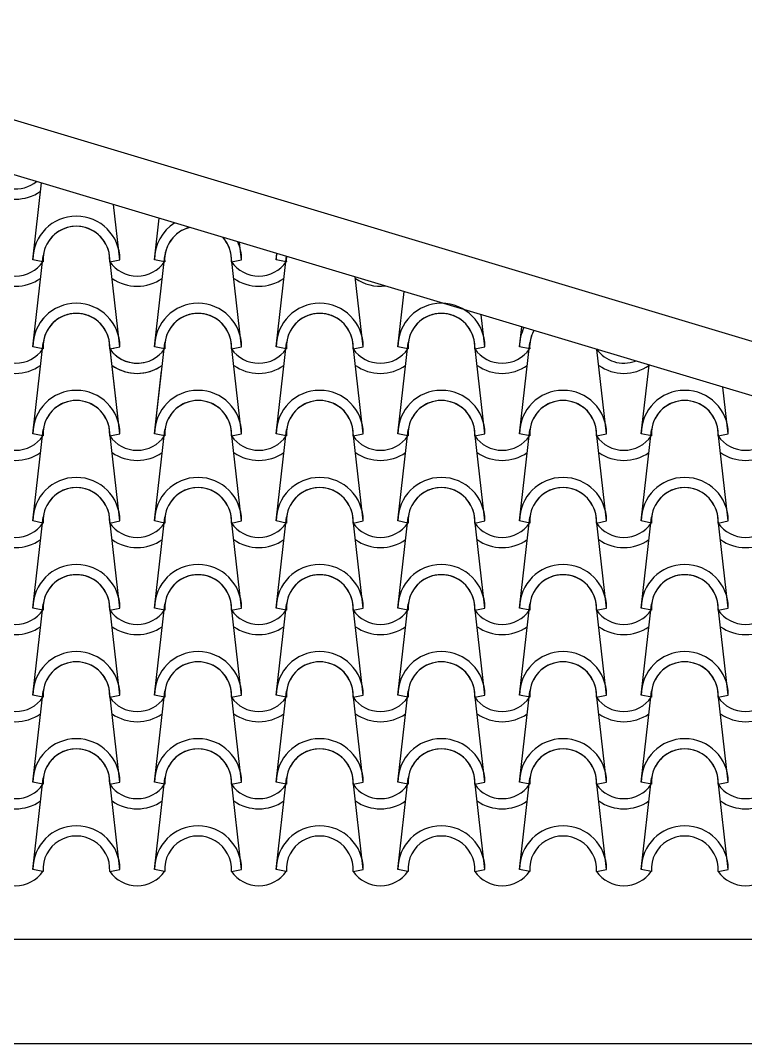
# Model space of a CAD drawing. Header units: millimetres. Extents: x -255 to 41745, y 236 to 29936.
# Drawn here: x 34906 to 35946, y 11760 to 13229 of the extents above; entities that cross this region are included whole.
import ezdxf

# ---------------------------------------------------------------- set-up
doc = ezdxf.new("R2010")
doc.units = ezdxf.units.MM
doc.layers.add('1', color=1, linetype='Continuous')
doc.layers.add('CALIDADES', color=7, linetype='Continuous')

# ---------------------------------------------------------------- blocks, each defined once
blk = doc.blocks.new('PP')
at = {"layer": '1'}
for p, q in [((3078.6, -1037.5), (3091.1, -927.3)), ((3203.6, -1037.5), (3194.5, -958.4)), ((3203.6, -1037.5), (3194.5, -958.4)), ((3203.6, -1037.5), (3194.5, -958.4)), ((3253.1, -1037.5), (3259.9, -978)), ((3253.1, -1037.5), (3259.9, -978)), ((3253.1, -1037.5), (3259.9, -978)), ((3378.1, -1037.5), (3375.2, -1012.6)), ((3378.1, -1037.5), (3375.2, -1012.6)), ((3078.6, -1162.5), (3093.5, -1031.8)), ((3093.2, -1040.4), (3078.6, -1037.5)), ((3093.2, -1040.4), (3078.6, -1037.5)), ((3203.6, -1162.5), (3188.6, -1031.8)), ((3203.6, -1162.5), (3188.6, -1031.8)), ((3203.6, -1162.5), (3188.6, -1031.8)), ((3188.9, -1040.4), (3203.6, -1037.5)), ((3188.9, -1040.4), (3203.6, -1037.5)), ((3188.9, -1040.4), (3203.6, -1037.5)), ((3188.9, -1040.4), (3203.6, -1037.5)), ((3188.9, -1040.4), (3203.6, -1037.5)), ((3188.9, -1040.4), (3203.6, -1037.5)), ((3253.1, -1162.5), (3268, -1031.8)), ((3253.1, -1162.5), (3268, -1031.8)), ((3253.1, -1162.5), (3268, -1031.8)), ((3267.7, -1040.4), (3253.1, -1037.5)), ((3267.7, -1040.4), (3253.1, -1037.5)), ((3267.7, -1040.4), (3253.1, -1037.5)), ((3267.7, -1040.4), (3253.1, -1037.5)), ((3267.7, -1040.4), (3253.1, -1037.5)), ((3267.7, -1040.4), (3253.1, -1037.5)), ((3378.1, -1162.5), (3363.1, -1031.8)), ((3378.1, -1162.5), (3363.1, -1031.8)), ((3363.4, -1040.4), (3378.1, -1037.5)), ((3363.4, -1040.4), (3378.1, -1037.5)), ((3363.4, -1040.4), (3378.1, -1037.5)), ((3363.4, -1040.4), (3378.1, -1037.5)), ((3427.6, -1037.5), (3428.6, -1028.6)), ((3427.6, -1037.5), (3428.6, -1028.6)), ((3427.6, -1162.5), (3442.5, -1031.8)), ((3427.6, -1162.5), (3442.5, -1031.8)), ((3442.2, -1040.4), (3427.6, -1037.5)), ((3442.2, -1040.4), (3427.6, -1037.5)), ((3442.2, -1040.4), (3427.6, -1037.5)), ((3442.2, -1040.4), (3427.6, -1037.5)), ((3552.6, -1162.5), (3541.1, -1062.3)), ((3602.1, -1162.5), (3611.1, -1083.3)), ((3078.6, -1162.5), (3084.4, -1111.7)), ((3727.1, -1162.5), (3721.8, -1116.5)), ((3776.6, -1162.5), (3779.8, -1134)), ((3078.6, -1287.5), (3093.5, -1156.8)), ((3203.6, -1287.5), (3188.6, -1156.8)), ((3253.1, -1287.5), (3268, -1156.8)), ((3378.1, -1287.5), (3363.1, -1156.8)), ((3427.6, -1287.5), (3442.5, -1156.8)), ((3552.6, -1287.5), (3537.6, -1156.8)), ((3602.1, -1287.5), (3617, -1156.8)), ((3727.1, -1287.5), (3712.1, -1156.8)), ((3776.6, -1287.5), (3791.5, -1156.8)), ((3093.2, -1165.4), (3078.6, -1162.5)), ((3093.2, -1165.4), (3078.6, -1162.5)), ((3093.2, -1165.4), (3078.6, -1162.5)), ((3093.2, -1165.4), (3078.6, -1162.5)), ((3188.9, -1165.4), (3203.6, -1162.5)), ((3188.9, -1165.4), (3203.6, -1162.5)), ((3188.9, -1165.4), (3203.6, -1162.5)), ((3188.9, -1165.4), (3203.6, -1162.5)), ((3188.9, -1165.4), (3203.6, -1162.5)), ((3188.9, -1165.4), (3203.6, -1162.5)), ((3188.9, -1165.4), (3194.7, -1164.3)), ((3188.9, -1165.4), (3194.7, -1164.3)), ((3203.6, -1287.5), (3189.2, -1161.6)), ((3267.7, -1165.4), (3253.1, -1162.5)), ((3267.7, -1165.4), (3253.1, -1162.5)), ((3267.7, -1165.4), (3253.1, -1162.5)), ((3267.7, -1165.4), (3253.1, -1162.5)), ((3267.7, -1165.4), (3253.1, -1162.5)), ((3267.7, -1165.4), (3253.1, -1162.5)), ((3363.4, -1165.4), (3378.1, -1162.5)), ((3363.4, -1165.4), (3378.1, -1162.5)), ((3363.4, -1165.4), (3378.1, -1162.5)), ((3363.4, -1165.4), (3378.1, -1162.5)), ((3442.2, -1165.4), (3427.6, -1162.5)), ((3442.2, -1165.4), (3427.6, -1162.5)), ((3442.2, -1165.4), (3427.6, -1162.5)), ((3442.2, -1165.4), (3427.6, -1162.5)), ((3537.9, -1165.4), (3552.6, -1162.5)), ((3537.9, -1165.4), (3552.6, -1162.5)), ((3616.7, -1165.4), (3602.1, -1162.5)), ((3616.7, -1165.4), (3602.1, -1162.5)), ((3712.4, -1165.4), (3727.1, -1162.5)), ((3712.4, -1165.4), (3727.1, -1162.5)), ((3791.3, -1165.4), (3776.6, -1162.5)), ((3791.3, -1165.4), (3776.6, -1162.5)), ((3901.6, -1287.5), (3887.7, -1166.3)), ((3951.1, -1287.5), (3962.4, -1188.7)), ((3253.1, -1287.5), (3263.4, -1197)), ((4076.1, -1287.5), (4068.4, -1220.5)), ((3078.6, -1412.5), (3093.5, -1281.8)), ((3093.2, -1290.4), (3078.6, -1287.5)), ((3093.2, -1290.4), (3078.6, -1287.5)), ((3203.6, -1412.5), (3188.6, -1281.8)), ((3203.6, -1412.5), (3188.6, -1281.8)), ((3188.9, -1290.4), (3203.6, -1287.5)), ((3188.9, -1290.4), (3203.6, -1287.5)), ((3188.9, -1290.4), (3203.6, -1287.5)), ((3188.9, -1290.4), (3203.6, -1287.5)), ((3253.1, -1412.5), (3268, -1281.8)), ((3253.1, -1412.5), (3268, -1281.8)), ((3267.7, -1290.4), (3253.1, -1287.5)), ((3267.7, -1290.4), (3253.1, -1287.5)), ((3267.7, -1290.4), (3253.1, -1287.5)), ((3267.7, -1290.4), (3253.1, -1287.5)), ((3378.1, -1412.5), (3363.1, -1281.8)), ((3363.4, -1290.4), (3378.1, -1287.5)), ((3363.4, -1290.4), (3378.1, -1287.5)), ((3427.6, -1412.5), (3442.5, -1281.8)), ((3442.2, -1290.4), (3427.6, -1287.5)), ((3442.2, -1290.4), (3427.6, -1287.5)), ((3552.6, -1412.5), (3537.6, -1281.8)), ((3537.9, -1290.4), (3552.6, -1287.5)), ((3537.9, -1290.4), (3552.6, -1287.5)), ((3602.1, -1412.5), (3617, -1281.8)), ((3616.7, -1290.4), (3602.1, -1287.5)), ((3616.7, -1290.4), (3602.1, -1287.5)), ((3727.1, -1412.5), (3712.1, -1281.8)), ((3712.4, -1290.4), (3727.1, -1287.5)), ((3712.4, -1290.4), (3727.1, -1287.5)), ((3776.6, -1412.5), (3791.5, -1281.8)), ((3791.3, -1290.4), (3776.6, -1287.5)), ((3791.3, -1290.4), (3776.6, -1287.5)), ((3901.6, -1412.5), (3886.7, -1281.8)), ((3886.9, -1290.4), (3901.6, -1287.5)), ((3886.9, -1290.4), (3901.6, -1287.5)), ((3951.1, -1412.5), (3966, -1281.8)), ((3965.8, -1290.4), (3951.1, -1287.5)), ((3965.8, -1290.4), (3951.1, -1287.5)), ((4076.1, -1412.5), (4061.2, -1281.8)), ((4061.4, -1290.4), (4076.1, -1287.5)), ((4061.4, -1290.4), (4076.1, -1287.5)), ((3078.6, -1537.5), (3093.5, -1406.8)), ((3203.6, -1537.5), (3188.6, -1406.8)), ((3203.6, -1537.5), (3188.6, -1406.8)), ((3253.1, -1537.5), (3268, -1406.8)), ((3253.1, -1537.5), (3268, -1406.8)), ((3378.1, -1537.5), (3363.1, -1406.8)), ((3427.6, -1537.5), (3442.5, -1406.8)), ((3552.6, -1537.5), (3537.6, -1406.8)), ((3602.1, -1537.5), (3617, -1406.8)), ((3727.1, -1537.5), (3712.1, -1406.8)), ((3776.6, -1537.5), (3791.5, -1406.8)), ((3901.6, -1537.5), (3886.7, -1406.8)), ((3951.1, -1537.5), (3966, -1406.8)), ((4076.1, -1537.5), (4061.2, -1406.8)), ((3093.2, -1415.4), (3078.6, -1412.5)), ((3093.2, -1415.4), (3078.6, -1412.5)), ((3188.9, -1415.4), (3203.6, -1412.5)), ((3188.9, -1415.4), (3203.6, -1412.5)), ((3188.9, -1415.4), (3203.6, -1412.5)), ((3188.9, -1415.4), (3203.6, -1412.5)), ((3267.7, -1415.4), (3253.1, -1412.5)), ((3267.7, -1415.4), (3253.1, -1412.5)), ((3267.7, -1415.4), (3253.1, -1412.5)), ((3267.7, -1415.4), (3253.1, -1412.5)), ((3363.4, -1415.4), (3378.1, -1412.5)), ((3363.4, -1415.4), (3378.1, -1412.5)), ((3442.2, -1415.4), (3427.6, -1412.5)), ((3442.2, -1415.4), (3427.6, -1412.5)), ((3537.9, -1415.4), (3552.6, -1412.5)), ((3537.9, -1415.4), (3552.6, -1412.5)), ((3616.7, -1415.4), (3602.1, -1412.5)), ((3616.7, -1415.4), (3602.1, -1412.5)), ((3712.4, -1415.4), (3727.1, -1412.5)), ((3712.4, -1415.4), (3727.1, -1412.5)), ((3791.3, -1415.4), (3776.6, -1412.5)), ((3791.3, -1415.4), (3776.6, -1412.5)), ((3886.9, -1415.4), (3901.6, -1412.5)), ((3886.9, -1415.4), (3901.6, -1412.5)), ((3965.8, -1415.4), (3951.1, -1412.5)), ((3965.8, -1415.4), (3951.1, -1412.5)), ((4061.4, -1415.4), (4076.1, -1412.5)), ((4061.4, -1415.4), (4076.1, -1412.5)), ((3078.6, -1662.5), (3093.5, -1531.8)), ((3093.2, -1540.4), (3078.6, -1537.5)), ((3093.2, -1540.4), (3078.6, -1537.5)), ((3203.6, -1662.5), (3188.6, -1531.8)), ((3203.6, -1662.5), (3188.6, -1531.8)), ((3188.9, -1540.4), (3203.6, -1537.5)), ((3188.9, -1540.4), (3203.6, -1537.5)), ((3188.9, -1540.4), (3203.6, -1537.5)), ((3188.9, -1540.4), (3203.6, -1537.5)), ((3253.1, -1662.5), (3268, -1531.8)), ((3253.1, -1662.5), (3268, -1531.8)), ((3267.7, -1540.4), (3253.1, -1537.5)), ((3267.7, -1540.4), (3253.1, -1537.5)), ((3267.7, -1540.4), (3253.1, -1537.5)), ((3267.7, -1540.4), (3253.1, -1537.5)), ((3378.1, -1662.5), (3363.1, -1531.8)), ((3363.4, -1540.4), (3378.1, -1537.5)), ((3363.4, -1540.4), (3378.1, -1537.5)), ((3427.6, -1662.5), (3442.5, -1531.8)), ((3442.2, -1540.4), (3427.6, -1537.5)), ((3442.2, -1540.4), (3427.6, -1537.5)), ((3552.6, -1662.5), (3537.6, -1531.8)), ((3537.9, -1540.4), (3552.6, -1537.5)), ((3537.9, -1540.4), (3552.6, -1537.5)), ((3602.1, -1662.5), (3617, -1531.8)), ((3616.7, -1540.4), (3602.1, -1537.5)), ((3616.7, -1540.4), (3602.1, -1537.5)), ((3727.1, -1662.5), (3712.1, -1531.8)), ((3712.4, -1540.4), (3727.1, -1537.5)), ((3712.4, -1540.4), (3727.1, -1537.5)), ((3776.6, -1662.5), (3791.5, -1531.8)), ((3791.3, -1540.4), (3776.6, -1537.5)), ((3791.3, -1540.4), (3776.6, -1537.5)), ((3901.6, -1662.5), (3886.7, -1531.8)), ((3886.9, -1540.4), (3901.6, -1537.5)), ((3886.9, -1540.4), (3901.6, -1537.5)), ((3951.1, -1662.5), (3966, -1531.8)), ((3965.8, -1540.4), (3951.1, -1537.5)), ((3965.8, -1540.4), (3951.1, -1537.5)), ((4076.1, -1662.5), (4061.2, -1531.8)), ((4061.4, -1540.4), (4076.1, -1537.5)), ((4061.4, -1540.4), (4076.1, -1537.5)), ((3078.6, -1787.5), (3093.5, -1656.8)), ((3203.6, -1787.5), (3188.6, -1656.8)), ((3203.6, -1787.5), (3188.6, -1656.8)), ((3253.1, -1787.5), (3268, -1656.8)), ((3253.1, -1787.5), (3268, -1656.8)), ((3378.1, -1787.5), (3363.1, -1656.8)), ((3427.6, -1787.5), (3442.5, -1656.8)), ((3552.6, -1787.5), (3537.6, -1656.8)), ((3602.1, -1787.5), (3617, -1656.8)), ((3727.1, -1787.5), (3712.1, -1656.8)), ((3776.6, -1787.5), (3791.5, -1656.8)), ((3901.6, -1787.5), (3886.7, -1656.8)), ((3951.1, -1787.5), (3966, -1656.8)), ((4076.1, -1787.5), (4061.2, -1656.8)), ((3093.2, -1665.4), (3078.6, -1662.5)), ((3093.2, -1665.4), (3078.6, -1662.5)), ((3188.9, -1665.4), (3203.6, -1662.5)), ((3188.9, -1665.4), (3203.6, -1662.5)), ((3188.9, -1665.4), (3203.6, -1662.5)), ((3188.9, -1665.4), (3203.6, -1662.5)), ((3267.7, -1665.4), (3253.1, -1662.5)), ((3267.7, -1665.4), (3253.1, -1662.5)), ((3267.7, -1665.4), (3253.1, -1662.5)), ((3267.7, -1665.4), (3253.1, -1662.5)), ((3363.4, -1665.4), (3378.1, -1662.5)), ((3363.4, -1665.4), (3378.1, -1662.5)), ((3442.2, -1665.4), (3427.6, -1662.5)), ((3442.2, -1665.4), (3427.6, -1662.5)), ((3537.9, -1665.4), (3552.6, -1662.5)), ((3537.9, -1665.4), (3552.6, -1662.5)), ((3616.7, -1665.4), (3602.1, -1662.5)), ((3616.7, -1665.4), (3602.1, -1662.5)), ((3712.4, -1665.4), (3727.1, -1662.5)), ((3712.4, -1665.4), (3727.1, -1662.5)), ((3791.3, -1665.4), (3776.6, -1662.5)), ((3791.3, -1665.4), (3776.6, -1662.5)), ((3886.9, -1665.4), (3901.6, -1662.5)), ((3886.9, -1665.4), (3901.6, -1662.5)), ((3965.8, -1665.4), (3951.1, -1662.5)), ((3965.8, -1665.4), (3951.1, -1662.5)), ((4061.4, -1665.4), (4076.1, -1662.5)), ((4061.4, -1665.4), (4076.1, -1662.5)), ((3078.6, -1912.5), (3093.5, -1781.8)), ((3093.2, -1790.4), (3078.6, -1787.5)), ((3093.2, -1790.4), (3078.6, -1787.5)), ((3203.6, -1912.5), (3188.6, -1781.8)), ((3203.6, -1912.5), (3188.6, -1781.8)), ((3188.9, -1790.4), (3203.6, -1787.5)), ((3188.9, -1790.4), (3203.6, -1787.5)), ((3188.9, -1790.4), (3203.6, -1787.5)), ((3188.9, -1790.4), (3203.6, -1787.5)), ((3253.1, -1912.5), (3268, -1781.8)), ((3253.1, -1912.5), (3268, -1781.8)), ((3267.7, -1790.4), (3253.1, -1787.5)), ((3267.7, -1790.4), (3253.1, -1787.5)), ((3267.7, -1790.4), (3253.1, -1787.5)), ((3267.7, -1790.4), (3253.1, -1787.5)), ((3378.1, -1912.5), (3363.1, -1781.8)), ((3363.4, -1790.4), (3378.1, -1787.5)), ((3363.4, -1790.4), (3378.1, -1787.5)), ((3427.6, -1912.5), (3442.5, -1781.8)), ((3442.2, -1790.4), (3427.6, -1787.5)), ((3442.2, -1790.4), (3427.6, -1787.5)), ((3552.6, -1912.5), (3537.6, -1781.8)), ((3537.9, -1790.4), (3552.6, -1787.5)), ((3537.9, -1790.4), (3552.6, -1787.5)), ((3602.1, -1912.5), (3617, -1781.8)), ((3616.7, -1790.4), (3602.1, -1787.5)), ((3616.7, -1790.4), (3602.1, -1787.5)), ((3727.1, -1912.5), (3712.1, -1781.8)), ((3712.4, -1790.4), (3727.1, -1787.5)), ((3712.4, -1790.4), (3727.1, -1787.5)), ((3776.6, -1912.5), (3791.5, -1781.8)), ((3791.3, -1790.4), (3776.6, -1787.5)), ((3791.3, -1790.4), (3776.6, -1787.5)), ((3901.6, -1912.5), (3886.7, -1781.8)), ((3886.9, -1790.4), (3901.6, -1787.5)), ((3886.9, -1790.4), (3901.6, -1787.5)), ((3951.1, -1912.5), (3966, -1781.8)), ((3965.8, -1790.4), (3951.1, -1787.5)), ((3965.8, -1790.4), (3951.1, -1787.5)), ((4076.1, -1912.5), (4061.2, -1781.8)), ((4061.4, -1790.4), (4076.1, -1787.5)), ((4061.4, -1790.4), (4076.1, -1787.5)), ((3093.2, -1915.4), (3078.6, -1912.5)), ((3188.9, -1915.4), (3203.6, -1912.5)), ((3188.9, -1915.4), (3203.6, -1912.5)), ((3267.7, -1915.4), (3253.1, -1912.5)), ((3267.7, -1915.4), (3253.1, -1912.5)), ((3363.4, -1915.4), (3378.1, -1912.5)), ((3442.2, -1915.4), (3427.6, -1912.5)), ((3537.9, -1915.4), (3552.6, -1912.5)), ((3616.7, -1915.4), (3602.1, -1912.5)), ((3712.4, -1915.4), (3727.1, -1912.5)), ((3791.3, -1915.4), (3776.6, -1912.5)), ((3886.9, -1915.4), (3901.6, -1912.5)), ((3965.8, -1915.4), (3951.1, -1912.5)), ((4061.4, -1915.4), (4076.1, -1912.5))]:
    blk.add_line(p, q, dxfattribs=at)
for centre, radius, start, end in [((3053.8, -888.1), 47.9, 214.756, 309.2542), ((3053.8, -888.1), 47.9, 214.756, 309.2542), ((3053.8, -888.1), 62.5, 234.9308, 305.0692), ((3141.1, -1037.5), 62.5, 0, 180), ((3141.1, -1037.5), 62.5, 0, 180), ((3141.1, -1037.5), 47.9, 356.4887, 183.5113), ((3141.1, -1037.5), 47.9, 356.4887, 183.5113), ((3141.1, -1037.5), 47.9, 6.838, 173.162), ((3315.6, -1037.5), 62.5, 122.2766, 180), ((3315.6, -1037.5), 62.5, 122.2766, 180), ((3315.6, -1037.5), 62.5, 122.2766, 180), ((3315.6, -1037.5), 62.5, 122.2766, 180), ((3315.6, -1037.5), 47.9, 104.4144, 183.5113), ((3315.6, -1037.5), 47.9, 104.4144, 183.5113), ((3315.6, -1037.5), 47.9, 104.4144, 183.5113), ((3315.6, -1037.5), 47.9, 104.4144, 183.5113), ((3315.6, -1037.5), 47.9, 104.4144, 173.162), ((3315.6, -1037.5), 47.9, 356.4887, 42.1871), ((3315.6, -1037.5), 47.9, 356.4887, 42.1871), ((3315.6, -1037.5), 47.9, 6.838, 42.1871), ((3315.6, -1037.5), 47.9, 356.4887, 42.1871), ((3315.6, -1037.5), 47.9, 356.4887, 42.1871), ((3315.6, -1037.5), 62.5, 0, 24.3249), ((3315.6, -1037.5), 62.5, 0, 24.3249), ((3315.6, -1037.5), 62.5, 0, 24.3249), ((3315.6, -1037.5), 62.5, 0, 24.3249), ((3053.8, -1013.1), 47.9, 214.756, 325.244), ((3053.8, -1013.1), 47.9, 214.756, 325.244), ((3228.3, -1013.1), 47.9, 214.756, 325.244), ((3228.3, -1013.1), 47.9, 214.756, 325.244), ((3228.3, -1013.1), 47.9, 214.756, 325.244), ((3228.3, -1013.1), 47.9, 214.756, 325.244), ((3228.3, -1013.1), 47.9, 214.756, 325.244), ((3228.3, -1013.1), 47.9, 214.756, 325.244), ((3402.8, -1013.1), 47.9, 214.756, 325.244), ((3402.8, -1013.1), 47.9, 214.756, 325.244), ((3402.8, -1013.1), 47.9, 214.756, 325.244), ((3402.8, -1013.1), 47.9, 214.756, 325.244), ((3490.1, -1037.5), 62.5, 171.691, 180), ((3490.1, -1037.5), 62.5, 171.691, 180), ((3490.1, -1037.5), 47.9, 174.2724, 183.5113), ((3490.1, -1037.5), 47.9, 174.2724, 183.5113), ((3053.8, -1013.1), 62.5, 234.9308, 305.0692), ((3228.3, -1013.1), 62.5, 234.9308, 305.0692), ((3228.3, -1013.1), 62.5, 234.9308, 305.0692), ((3228.3, -1013.1), 62.5, 234.9308, 305.0692), ((3402.8, -1013.1), 62.5, 234.9308, 305.0692), ((3402.8, -1013.1), 62.5, 234.9308, 305.0692), ((3577.3, -1013.1), 62.5, 234.9308, 276.3084), ((3141.1, -1162.5), 62.5, 0, 180), ((3141.1, -1162.5), 62.5, 0, 180), ((3315.6, -1162.5), 62.5, 0, 180), ((3315.6, -1162.5), 62.5, 0, 180), ((3315.6, -1162.5), 62.5, 0, 180), ((3315.6, -1162.5), 62.5, 0, 180), ((3490.1, -1162.5), 62.5, 0, 180), ((3490.1, -1162.5), 62.5, 0, 180), ((3664.6, -1162.5), 62.5, 0, 180), ((3664.6, -1162.5), 62.5, 0, 180), ((3141.1, -1162.5), 47.9, 356.4887, 183.5113), ((3141.1, -1162.5), 47.9, 356.4887, 183.5113), ((3141.1, -1162.5), 47.9, 6.838, 173.162), ((3315.6, -1162.5), 47.9, 356.4887, 183.5113), ((3315.6, -1162.5), 47.9, 356.4887, 183.5113), ((3315.6, -1162.5), 47.9, 356.4887, 183.5113), ((3315.6, -1162.5), 47.9, 356.4887, 183.5113), ((3315.6, -1162.5), 47.9, 6.838, 173.162), ((3315.6, -1162.5), 47.9, 6.838, 173.162), ((3490.1, -1162.5), 47.9, 356.4887, 183.5113), ((3490.1, -1162.5), 47.9, 356.4887, 183.5113), ((3490.1, -1162.5), 47.9, 6.838, 173.162), ((3664.6, -1162.5), 47.9, 356.4887, 183.5113), ((3664.6, -1162.5), 47.9, 356.4887, 183.5113), ((3664.6, -1162.5), 47.9, 6.838, 173.162), ((3141.1, -1162.5), 62.5, 134.4351, 180), ((3141.1, -1162.5), 62.5, 134.4351, 180), ((3141.1, -1162.5), 47.9, 127.9048, 183.5113), ((3141.1, -1162.5), 47.9, 127.9048, 183.5113), ((3141.1, -1162.5), 47.9, 127.9048, 173.162), ((3839.1, -1162.5), 62.5, 153.7945, 180), ((3839.1, -1162.5), 62.5, 153.7945, 180), ((3839.1, -1162.5), 47.9, 150.8606, 183.5113), ((3839.1, -1162.5), 47.9, 150.8606, 183.5113), ((3839.1, -1162.5), 47.9, 150.8606, 173.162), ((3053.8, -1138.1), 47.9, 214.756, 325.244), ((3053.8, -1138.1), 47.9, 214.756, 325.244), ((3053.8, -1138.1), 47.9, 214.756, 325.244), ((3053.8, -1138.1), 47.9, 214.756, 325.244), ((3141.1, -1162.5), 47.9, 356.4887, 1.1589), ((3141.1, -1162.5), 47.9, 356.4887, 1.1589), ((3228.3, -1138.1), 47.9, 214.756, 281.999), ((3228.3, -1138.1), 47.9, 214.756, 281.999), ((3228.3, -1138.1), 47.9, 214.756, 325.244), ((3228.3, -1138.1), 47.9, 214.756, 325.244), ((3228.3, -1138.1), 47.9, 214.756, 325.244), ((3228.3, -1138.1), 47.9, 214.756, 325.244), ((3228.3, -1138.1), 47.9, 214.756, 325.244), ((3228.3, -1138.1), 47.9, 214.756, 325.244), ((3402.8, -1138.1), 47.9, 214.756, 325.244), ((3402.8, -1138.1), 47.9, 214.756, 325.244), ((3402.8, -1138.1), 47.9, 214.756, 325.244), ((3402.8, -1138.1), 47.9, 214.756, 325.244), ((3577.3, -1138.1), 47.9, 214.756, 325.244), ((3577.3, -1138.1), 47.9, 214.756, 325.244), ((3751.8, -1138.1), 47.9, 214.756, 325.244), ((3751.8, -1138.1), 47.9, 214.756, 325.244), ((3926.3, -1138.1), 47.9, 214.756, 290.6599), ((3926.3, -1138.1), 47.9, 214.756, 290.6599), ((3053.8, -1138.1), 62.5, 234.9308, 305.0692), ((3053.8, -1138.1), 62.5, 234.9308, 305.0692), ((3228.3, -1138.1), 62.5, 234.9308, 297.0504), ((3228.3, -1138.1), 62.5, 234.9308, 305.0692), ((3228.3, -1138.1), 62.5, 234.9308, 305.0692), ((3228.3, -1138.1), 62.5, 234.9308, 305.0692), ((3402.8, -1138.1), 62.5, 234.9308, 305.0692), ((3402.8, -1138.1), 62.5, 234.9308, 305.0692), ((3577.3, -1138.1), 62.5, 234.9308, 305.0692), ((3751.8, -1138.1), 62.5, 234.9308, 305.0692), ((3926.3, -1138.1), 62.5, 234.9308, 305.0692), ((3141.1, -1287.5), 62.5, 0, 180), ((3141.1, -1287.5), 62.5, 0, 180), ((3315.6, -1287.5), 62.5, 0, 180), ((3315.6, -1287.5), 62.5, 0, 180), ((3490.1, -1287.5), 62.5, 0, 180), ((3490.1, -1287.5), 62.5, 0, 180), ((3664.6, -1287.5), 62.5, 0, 180), ((3664.6, -1287.5), 62.5, 0, 180), ((3839.1, -1287.5), 62.5, 0, 180), ((3839.1, -1287.5), 62.5, 0, 180), ((4013.6, -1287.5), 62.5, 0, 180), ((4013.6, -1287.5), 62.5, 0, 180), ((3141.1, -1287.5), 47.9, 356.4887, 183.5113), ((3141.1, -1287.5), 47.9, 356.4887, 183.5113), ((3141.1, -1287.5), 47.9, 6.838, 173.162), ((3315.6, -1287.5), 47.9, 356.4887, 183.5113), ((3315.6, -1287.5), 47.9, 356.4887, 183.5113), ((3315.6, -1287.5), 47.9, 6.838, 173.162), ((3490.1, -1287.5), 47.9, 356.4887, 183.5113), ((3490.1, -1287.5), 47.9, 356.4887, 183.5113), ((3490.1, -1287.5), 47.9, 6.838, 173.162), ((3664.6, -1287.5), 47.9, 356.4887, 183.5113), ((3664.6, -1287.5), 47.9, 356.4887, 183.5113), ((3664.6, -1287.5), 47.9, 6.838, 173.162), ((3839.1, -1287.5), 47.9, 356.4887, 183.5113), ((3839.1, -1287.5), 47.9, 356.4887, 183.5113), ((3839.1, -1287.5), 47.9, 6.838, 173.162), ((4013.6, -1287.5), 47.9, 356.4887, 183.5113), ((4013.6, -1287.5), 47.9, 356.4887, 183.5113), ((4013.6, -1287.5), 47.9, 6.838, 173.162), ((3053.8, -1263.1), 47.9, 214.756, 325.244), ((3053.8, -1263.1), 47.9, 214.756, 325.244), ((3228.3, -1263.1), 47.9, 214.756, 325.244), ((3228.3, -1263.1), 47.9, 214.756, 325.244), ((3228.3, -1263.1), 47.9, 214.756, 325.244), ((3228.3, -1263.1), 47.9, 214.756, 325.244), ((3402.8, -1263.1), 47.9, 214.756, 325.244), ((3402.8, -1263.1), 47.9, 214.756, 325.244), ((3577.3, -1263.1), 47.9, 214.756, 325.244), ((3577.3, -1263.1), 47.9, 214.756, 325.244), ((3751.8, -1263.1), 47.9, 214.756, 325.244), ((3751.8, -1263.1), 47.9, 214.756, 325.244), ((3926.3, -1263.1), 47.9, 214.756, 325.244), ((3926.3, -1263.1), 47.9, 214.756, 325.244), ((4100.8, -1263.1), 47.9, 214.756, 325.244), ((4100.8, -1263.1), 47.9, 214.756, 325.244), ((3053.8, -1263.1), 62.5, 234.9308, 305.0692), ((3228.3, -1263.1), 62.5, 234.9308, 305.0692), ((3228.3, -1263.1), 62.5, 234.9308, 305.0692), ((3402.8, -1263.1), 62.5, 234.9308, 305.0692), ((3577.3, -1263.1), 62.5, 234.9308, 305.0692), ((3751.8, -1263.1), 62.5, 234.9308, 305.0692), ((3926.3, -1263.1), 62.5, 234.9308, 305.0692), ((4100.8, -1263.1), 62.5, 234.9308, 305.0692), ((3141.1, -1412.5), 62.5, 0, 180), ((3141.1, -1412.5), 62.5, 0, 180), ((3315.6, -1412.5), 62.5, 0, 180), ((3315.6, -1412.5), 62.5, 0, 180), ((3490.1, -1412.5), 62.5, 0, 180), ((3490.1, -1412.5), 62.5, 0, 180), ((3664.6, -1412.5), 62.5, 0, 180), ((3664.6, -1412.5), 62.5, 0, 180), ((3839.1, -1412.5), 62.5, 0, 180), ((3839.1, -1412.5), 62.5, 0, 180), ((4013.6, -1412.5), 62.5, 0, 180), ((4013.6, -1412.5), 62.5, 0, 180), ((3141.1, -1412.5), 47.9, 356.4887, 183.5113), ((3141.1, -1412.5), 47.9, 356.4887, 183.5113), ((3141.1, -1412.5), 47.9, 6.838, 173.162), ((3315.6, -1412.5), 47.9, 356.4887, 183.5113), ((3315.6, -1412.5), 47.9, 356.4887, 183.5113), ((3315.6, -1412.5), 47.9, 6.838, 173.162), ((3490.1, -1412.5), 47.9, 356.4887, 183.5113), ((3490.1, -1412.5), 47.9, 356.4887, 183.5113), ((3490.1, -1412.5), 47.9, 6.838, 173.162), ((3664.6, -1412.5), 47.9, 356.4887, 183.5113), ((3664.6, -1412.5), 47.9, 356.4887, 183.5113), ((3664.6, -1412.5), 47.9, 6.838, 173.162), ((3839.1, -1412.5), 47.9, 356.4887, 183.5113), ((3839.1, -1412.5), 47.9, 356.4887, 183.5113), ((3839.1, -1412.5), 47.9, 6.838, 173.162), ((4013.6, -1412.5), 47.9, 356.4887, 183.5113), ((4013.6, -1412.5), 47.9, 356.4887, 183.5113), ((4013.6, -1412.5), 47.9, 6.838, 173.162), ((3053.8, -1388.1), 47.9, 214.756, 325.244), ((3053.8, -1388.1), 47.9, 214.756, 325.244), ((3228.3, -1388.1), 47.9, 214.756, 325.244), ((3228.3, -1388.1), 47.9, 214.756, 325.244), ((3228.3, -1388.1), 47.9, 214.756, 325.244), ((3228.3, -1388.1), 47.9, 214.756, 325.244), ((3402.8, -1388.1), 47.9, 214.756, 325.244), ((3402.8, -1388.1), 47.9, 214.756, 325.244), ((3577.3, -1388.1), 47.9, 214.756, 325.244), ((3577.3, -1388.1), 47.9, 214.756, 325.244), ((3751.8, -1388.1), 47.9, 214.756, 325.244), ((3751.8, -1388.1), 47.9, 214.756, 325.244), ((3926.3, -1388.1), 47.9, 214.756, 325.244), ((3926.3, -1388.1), 47.9, 214.756, 325.244), ((4100.8, -1388.1), 47.9, 214.756, 325.244), ((4100.8, -1388.1), 47.9, 214.756, 325.244), ((3053.8, -1388.1), 62.5, 234.9308, 305.0692), ((3228.3, -1388.1), 62.5, 234.9308, 305.0692), ((3228.3, -1388.1), 62.5, 234.9308, 305.0692), ((3402.8, -1388.1), 62.5, 234.9308, 305.0692), ((3577.3, -1388.1), 62.5, 234.9308, 305.0692), ((3751.8, -1388.1), 62.5, 234.9308, 305.0692), ((3926.3, -1388.1), 62.5, 234.9308, 305.0692), ((4100.8, -1388.1), 62.5, 234.9308, 305.0692), ((3141.1, -1537.5), 62.5, 0, 180), ((3141.1, -1537.5), 62.5, 0, 180), ((3315.6, -1537.5), 62.5, 0, 180), ((3315.6, -1537.5), 62.5, 0, 180), ((3490.1, -1537.5), 62.5, 0, 180), ((3490.1, -1537.5), 62.5, 0, 180), ((3664.6, -1537.5), 62.5, 0, 180), ((3664.6, -1537.5), 62.5, 0, 180), ((3839.1, -1537.5), 62.5, 0, 180), ((3839.1, -1537.5), 62.5, 0, 180), ((4013.6, -1537.5), 62.5, 0, 180), ((4013.6, -1537.5), 62.5, 0, 180), ((3141.1, -1537.5), 47.9, 356.4887, 183.5113), ((3141.1, -1537.5), 47.9, 356.4887, 183.5113), ((3141.1, -1537.5), 47.9, 6.838, 173.162), ((3315.6, -1537.5), 47.9, 356.4887, 183.5113), ((3315.6, -1537.5), 47.9, 356.4887, 183.5113), ((3315.6, -1537.5), 47.9, 6.838, 173.162), ((3490.1, -1537.5), 47.9, 356.4887, 183.5113), ((3490.1, -1537.5), 47.9, 356.4887, 183.5113), ((3490.1, -1537.5), 47.9, 6.838, 173.162), ((3664.6, -1537.5), 47.9, 356.4887, 183.5113), ((3664.6, -1537.5), 47.9, 356.4887, 183.5113), ((3664.6, -1537.5), 47.9, 6.838, 173.162), ((3839.1, -1537.5), 47.9, 356.4887, 183.5113), ((3839.1, -1537.5), 47.9, 356.4887, 183.5113), ((3839.1, -1537.5), 47.9, 6.838, 173.162), ((4013.6, -1537.5), 47.9, 356.4887, 183.5113), ((4013.6, -1537.5), 47.9, 356.4887, 183.5113), ((4013.6, -1537.5), 47.9, 6.838, 173.162), ((3053.8, -1513.1), 47.9, 214.756, 325.244), ((3053.8, -1513.1), 47.9, 214.756, 325.244), ((3228.3, -1513.1), 47.9, 214.756, 325.244), ((3228.3, -1513.1), 47.9, 214.756, 325.244), ((3228.3, -1513.1), 47.9, 214.756, 325.244), ((3228.3, -1513.1), 47.9, 214.756, 325.244), ((3402.8, -1513.1), 47.9, 214.756, 325.244), ((3402.8, -1513.1), 47.9, 214.756, 325.244), ((3577.3, -1513.1), 47.9, 214.756, 325.244), ((3577.3, -1513.1), 47.9, 214.756, 325.244), ((3751.8, -1513.1), 47.9, 214.756, 325.244), ((3751.8, -1513.1), 47.9, 214.756, 325.244), ((3926.3, -1513.1), 47.9, 214.756, 325.244), ((3926.3, -1513.1), 47.9, 214.756, 325.244), ((4100.8, -1513.1), 47.9, 214.756, 325.244), ((4100.8, -1513.1), 47.9, 214.756, 325.244), ((3053.8, -1513.1), 62.5, 234.9308, 305.0692), ((3228.3, -1513.1), 62.5, 234.9308, 305.0692), ((3228.3, -1513.1), 62.5, 234.9308, 305.0692), ((3402.8, -1513.1), 62.5, 234.9308, 305.0692), ((3577.3, -1513.1), 62.5, 234.9308, 305.0692), ((3751.8, -1513.1), 62.5, 234.9308, 305.0692), ((3926.3, -1513.1), 62.5, 234.9308, 305.0692), ((4100.8, -1513.1), 62.5, 234.9308, 305.0692), ((3141.1, -1662.5), 62.5, 0, 180), ((3141.1, -1662.5), 62.5, 0, 180), ((3315.6, -1662.5), 62.5, 0, 180), ((3315.6, -1662.5), 62.5, 0, 180), ((3490.1, -1662.5), 62.5, 0, 180), ((3490.1, -1662.5), 62.5, 0, 180), ((3664.6, -1662.5), 62.5, 0, 180), ((3664.6, -1662.5), 62.5, 0, 180), ((3839.1, -1662.5), 62.5, 0, 180), ((3839.1, -1662.5), 62.5, 0, 180), ((4013.6, -1662.5), 62.5, 0, 180), ((4013.6, -1662.5), 62.5, 0, 180), ((3141.1, -1662.5), 47.9, 356.4887, 183.5113), ((3141.1, -1662.5), 47.9, 356.4887, 183.5113), ((3141.1, -1662.5), 47.9, 6.838, 173.162), ((3315.6, -1662.5), 47.9, 356.4887, 183.5113), ((3315.6, -1662.5), 47.9, 356.4887, 183.5113), ((3315.6, -1662.5), 47.9, 6.838, 173.162), ((3490.1, -1662.5), 47.9, 356.4887, 183.5113), ((3490.1, -1662.5), 47.9, 356.4887, 183.5113), ((3490.1, -1662.5), 47.9, 6.838, 173.162), ((3664.6, -1662.5), 47.9, 356.4887, 183.5113), ((3664.6, -1662.5), 47.9, 356.4887, 183.5113), ((3664.6, -1662.5), 47.9, 6.838, 173.162), ((3839.1, -1662.5), 47.9, 356.4887, 183.5113), ((3839.1, -1662.5), 47.9, 356.4887, 183.5113), ((3839.1, -1662.5), 47.9, 6.838, 173.162), ((4013.6, -1662.5), 47.9, 356.4887, 183.5113), ((4013.6, -1662.5), 47.9, 356.4887, 183.5113), ((4013.6, -1662.5), 47.9, 6.838, 173.162), ((3053.8, -1638.1), 47.9, 214.756, 325.244), ((3053.8, -1638.1), 47.9, 214.756, 325.244), ((3228.3, -1638.1), 47.9, 214.756, 325.244), ((3228.3, -1638.1), 47.9, 214.756, 325.244), ((3228.3, -1638.1), 47.9, 214.756, 325.244), ((3228.3, -1638.1), 47.9, 214.756, 325.244), ((3402.8, -1638.1), 47.9, 214.756, 325.244), ((3402.8, -1638.1), 47.9, 214.756, 325.244), ((3577.3, -1638.1), 47.9, 214.756, 325.244), ((3577.3, -1638.1), 47.9, 214.756, 325.244), ((3751.8, -1638.1), 47.9, 214.756, 325.244), ((3751.8, -1638.1), 47.9, 214.756, 325.244), ((3926.3, -1638.1), 47.9, 214.756, 325.244), ((3926.3, -1638.1), 47.9, 214.756, 325.244), ((4100.8, -1638.1), 47.9, 214.756, 325.244), ((4100.8, -1638.1), 47.9, 214.756, 325.244), ((3053.8, -1638.1), 62.5, 234.9308, 305.0692), ((3228.3, -1638.1), 62.5, 234.9308, 305.0692), ((3228.3, -1638.1), 62.5, 234.9308, 305.0692), ((3402.8, -1638.1), 62.5, 234.9308, 305.0692), ((3577.3, -1638.1), 62.5, 234.9308, 305.0692), ((3751.8, -1638.1), 62.5, 234.9308, 305.0692), ((3926.3, -1638.1), 62.5, 234.9308, 305.0692), ((4100.8, -1638.1), 62.5, 234.9308, 305.0692), ((3141.1, -1787.5), 62.5, 0, 180), ((3141.1, -1787.5), 62.5, 0, 180), ((3315.6, -1787.5), 62.5, 0, 180), ((3315.6, -1787.5), 62.5, 0, 180), ((3490.1, -1787.5), 62.5, 0, 180), ((3490.1, -1787.5), 62.5, 0, 180), ((3664.6, -1787.5), 62.5, 0, 180), ((3664.6, -1787.5), 62.5, 0, 180), ((3839.1, -1787.5), 62.5, 0, 180), ((3839.1, -1787.5), 62.5, 0, 180), ((4013.6, -1787.5), 62.5, 0, 180), ((4013.6, -1787.5), 62.5, 0, 180), ((3141.1, -1787.5), 47.9, 356.4887, 183.5113), ((3141.1, -1787.5), 47.9, 356.4887, 183.5113), ((3141.1, -1787.5), 47.9, 6.838, 173.162), ((3315.6, -1787.5), 47.9, 356.4887, 183.5113), ((3315.6, -1787.5), 47.9, 356.4887, 183.5113), ((3315.6, -1787.5), 47.9, 6.838, 173.162), ((3490.1, -1787.5), 47.9, 356.4887, 183.5113), ((3490.1, -1787.5), 47.9, 356.4887, 183.5113), ((3490.1, -1787.5), 47.9, 6.838, 173.162), ((3664.6, -1787.5), 47.9, 356.4887, 183.5113), ((3664.6, -1787.5), 47.9, 356.4887, 183.5113), ((3664.6, -1787.5), 47.9, 6.838, 173.162), ((3839.1, -1787.5), 47.9, 356.4887, 183.5113), ((3839.1, -1787.5), 47.9, 356.4887, 183.5113), ((3839.1, -1787.5), 47.9, 6.838, 173.162), ((4013.6, -1787.5), 47.9, 356.4887, 183.5113), ((4013.6, -1787.5), 47.9, 356.4887, 183.5113), ((4013.6, -1787.5), 47.9, 6.838, 173.162), ((3053.8, -1763.1), 47.9, 214.756, 325.244), ((3053.8, -1763.1), 47.9, 214.756, 325.244), ((3228.3, -1763.1), 47.9, 214.756, 325.244), ((3228.3, -1763.1), 47.9, 214.756, 325.244), ((3228.3, -1763.1), 47.9, 214.756, 325.244), ((3228.3, -1763.1), 47.9, 214.756, 325.244), ((3402.8, -1763.1), 47.9, 214.756, 325.244), ((3402.8, -1763.1), 47.9, 214.756, 325.244), ((3577.3, -1763.1), 47.9, 214.756, 325.244), ((3577.3, -1763.1), 47.9, 214.756, 325.244), ((3751.8, -1763.1), 47.9, 214.756, 325.244), ((3751.8, -1763.1), 47.9, 214.756, 325.244), ((3926.3, -1763.1), 47.9, 214.756, 325.244), ((3926.3, -1763.1), 47.9, 214.756, 325.244), ((4100.8, -1763.1), 47.9, 214.756, 325.244), ((4100.8, -1763.1), 47.9, 214.756, 325.244), ((3053.8, -1763.1), 62.5, 234.9308, 305.0692), ((3228.3, -1763.1), 62.5, 234.9308, 305.0692), ((3228.3, -1763.1), 62.5, 234.9308, 305.0692), ((3402.8, -1763.1), 62.5, 234.9308, 305.0692), ((3577.3, -1763.1), 62.5, 234.9308, 305.0692), ((3751.8, -1763.1), 62.5, 234.9308, 305.0692), ((3926.3, -1763.1), 62.5, 234.9308, 305.0692), ((4100.8, -1763.1), 62.5, 234.9308, 305.0692), ((3141.1, -1912.5), 62.5, 0, 180), ((3315.6, -1912.5), 62.5, 0, 180), ((3490.1, -1912.5), 62.5, 0, 180), ((3664.6, -1912.5), 62.5, 0, 180), ((3839.1, -1912.5), 62.5, 0, 180), ((4013.6, -1912.5), 62.5, 0, 180), ((3141.1, -1912.5), 47.9, 356.4887, 183.5113), ((3315.6, -1912.5), 47.9, 356.4887, 183.5113), ((3490.1, -1912.5), 47.9, 356.4887, 183.5113), ((3664.6, -1912.5), 47.9, 356.4887, 183.5113), ((3839.1, -1912.5), 47.9, 356.4887, 183.5113), ((4013.6, -1912.5), 47.9, 356.4887, 183.5113), ((3053.8, -1888.1), 47.9, 214.756, 325.244), ((3228.3, -1888.1), 47.9, 214.756, 325.244), ((3228.3, -1888.1), 47.9, 214.756, 325.244), ((3402.8, -1888.1), 47.9, 214.756, 325.244), ((3577.3, -1888.1), 47.9, 214.756, 325.244), ((3751.8, -1888.1), 47.9, 214.756, 325.244), ((3926.3, -1888.1), 47.9, 214.756, 325.244), ((4100.8, -1888.1), 47.9, 214.756, 325.244)]:
    blk.add_arc(centre, radius, start, end, dxfattribs=at)

msp = doc.modelspace()

# ---------------------------------------------------------------- linework, layer by layer
at = {"layer": 'CALIDADES'}
for p, q in [((38313.3, 12060.6), (31844.9, 14001.1)), ((38291.7, 11988.8), (31844.9, 13922.8)), ((25469.9, 11910.3), (38219.9, 11910.3)), ((25582.1, 11760.3), (38107.6, 11760.3))]:
    msp.add_line(p, q, dxfattribs=at)

# ---------------------------------------------------------------- block references
msp.add_blockref('PP', (31844.9, 13922.8), dxfattribs=at)

doc.saveas('drawing.dxf')
